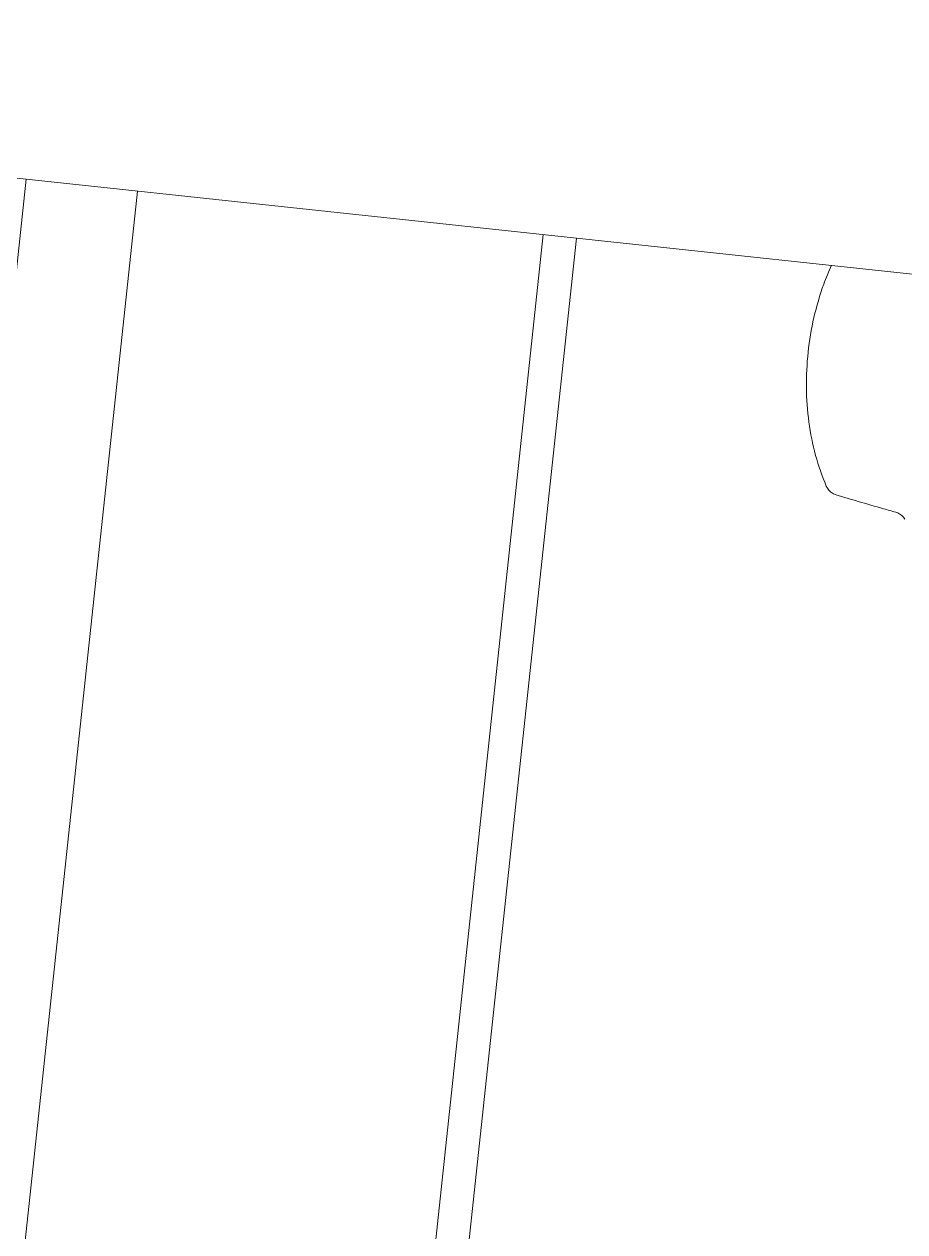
# Model space of a CAD drawing. Header units: millimetres. Extents: x 8265 to 78888, y 1905 to 34251.
# Drawn here: x 38893.17 to 38898.71, y 24329.99 to 24337.6 of the extents above; entities that cross this region are included whole.
import ezdxf

# ---------------------------------------------------------------- set-up
doc = ezdxf.new("R2010")
doc.units = ezdxf.units.MM
doc.layers.add('495_IMPIANTI_001-AM_0', color=6, linetype='Continuous', lineweight=0)

# ---------------------------------------------------------------- blocks, each defined once
blk = doc.blocks.new('gruppo elettrogeno')
at = {"layer": '495_IMPIANTI_001-AM_0'}
for p, q in [((83.6871, -294.2421), (83.7174, -339.3808)), ((80.2298, -339.3808), (80.2298, -316.7265)), ((80.4403, -316.7423), (80.4403, -339.3808)), ((83.0112, -332.6706), (83.0112, -339.3808)), ((92.9068, -339.3808), (76.5263, -339.3808))]:
    blk.add_line(p, q, dxfattribs=at)
for points, start_tangent, end_tangent in [([(78.046, -337.8779), (78.0197, -337.8694), (77.9947, -337.852), (77.9843, -337.8403)], (-0.98559, 0.169151), (-0.599973, 0.80002)), ([(78.4298, -337.9465), (78.2882, -337.9205), (78.1248, -337.8915), (78.046, -337.8779)], (-0.983042, 0.183381), (-0.985618, 0.168988)), ([(78.4756, -337.9681), (78.4541, -337.9543), (78.4298, -337.9465)], (-0.766905, 0.641761), (-0.982977, 0.183731)), ([(78.4798, -337.9718), (78.4756, -337.9681)], (-0.729437, 0.684048), (-0.766905, 0.641761)), ([(78.4984, -337.9955), (78.4798, -337.9718)], (-0.492651, 0.870227), (-0.729437, 0.684048)), ([(78.4984, -337.9955), (78.586, -338.1807), (78.6501, -338.3843), (78.6891, -338.6), (78.7021, -338.8217), (78.6889, -339.0432), (78.6499, -339.2586), (78.6145, -339.3819)], (0.492651, -0.870227), (-0.312825, -0.949811))]:
    blk.add_spline(points, degree=3, dxfattribs=dict(at, start_tangent=start_tangent, end_tangent=end_tangent))

msp = doc.modelspace()

# ---------------------------------------------------------------- block references
at = {"layer": '495_IMPIANTI_001-AM_0', "linetype": 'Continuous', "rotation": 173.8923967405046}
msp.add_blockref('gruppo elettrogeno', (38940.3107, 23990.2591), dxfattribs=at)

doc.saveas('drawing.dxf')
